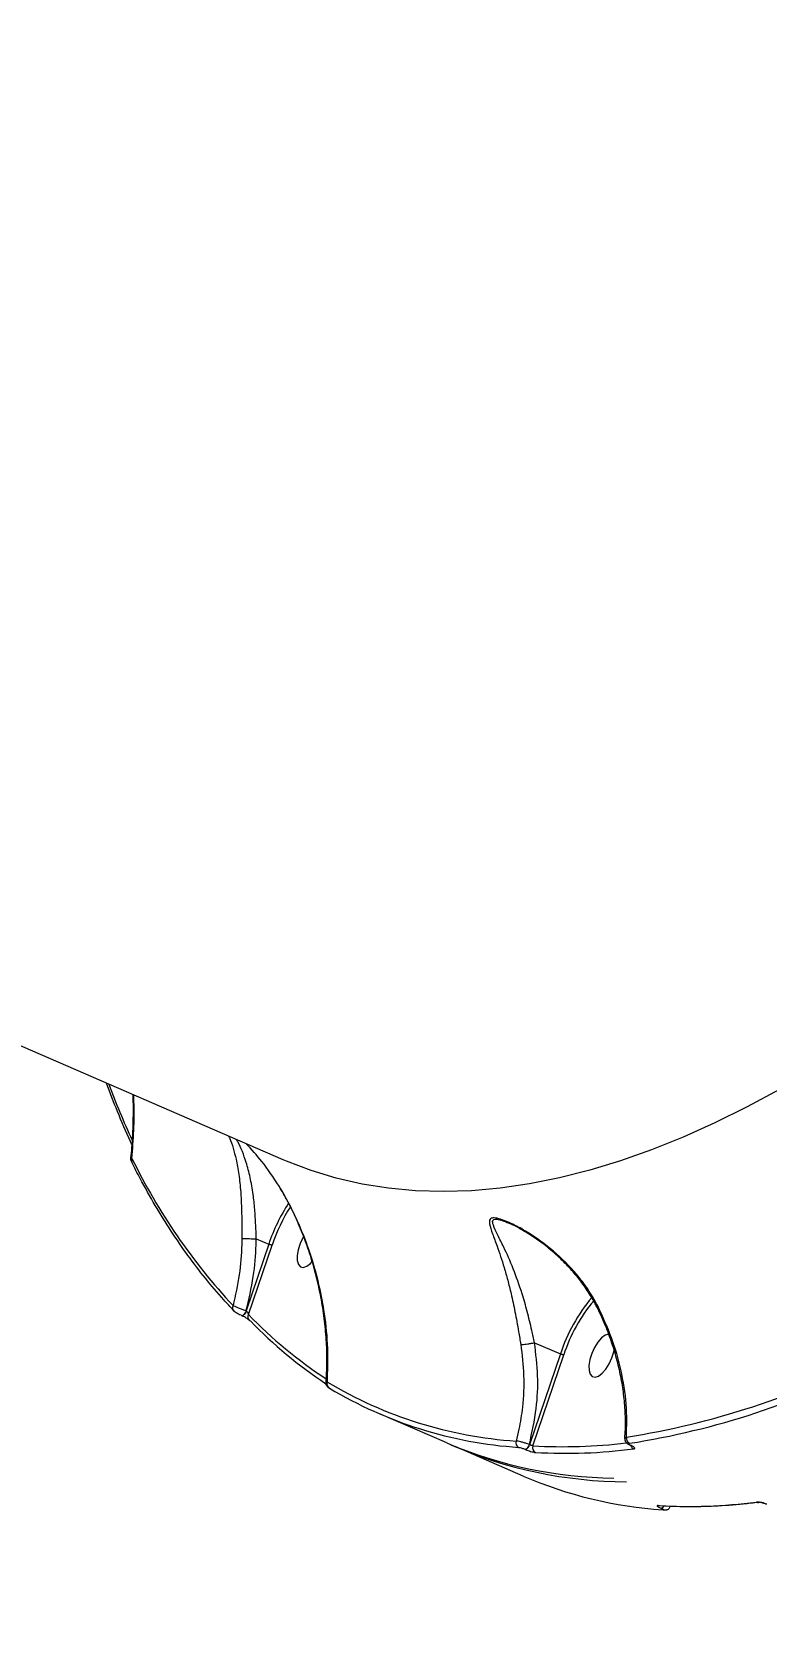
# Model space of a CAD drawing. Header units: millimetres. Extents: x -6901 to 7060, y -7557 to 6158.
# Drawn here: x 2912.8 to 3056, y -3760.3 to -3449 of the extents above; entities that cross this region are included whole.
import ezdxf

# ---------------------------------------------------------------- set-up
doc = ezdxf.new("R2010")
doc.units = ezdxf.units.MM
for name, color, linetype in [('DIKOM_ОБЪЕКТ', 7, 'Continuous'), ('DIKOM_РАЗМЕР_ЗОНА', 7, 'Continuous'), ('DIKOM_РАЗМЕР_ОБЪЕКТА', 7, 'Continuous')]:
    doc.layers.add(name, color=color, linetype=linetype)
doc.styles.add('style1', font='arial.ttf', dxfattribs={"width": 0.8})
doc.dimstyles.new('1-50', dxfattribs={"dimtxt": 300, "dimasz": 200, "dimexe": 100, "dimexo": 0, "dimgap": 100, "dimtad": 1, "dimtxsty": 'style1', "dimcen": 200, "dimclrd": 7, "dimclre": 7, "dimclrt": 7, "dimadec": 1, "dimazin": 2, "dimtfac": 1, "dimtmove": 0, "dimatfit": 2, "dimfxl": 0, "dimlwd": 25, "dimlwe": 18, "dimarcsym": 0})

# ---------------------------------------------------------------- blocks, each defined once
blk = doc.blocks.new('*D1')
at = {"layer": 'Defpoints', "color": 0, "transparency": 16777216}
for p in [(-4076.66, -462.32), (4983.51, -3127.59), (4983.51, -6854.07)]:
    blk.add_point(p, dxfattribs=at)
at = {"layer": 'DIKOM_РАЗМЕР_ОБЪЕКТА', "color": 7, "lineweight": 18, "transparency": 16777216}
for p, q in [((-4076.66, -462.32), (-4076.66, -6954.07)), ((4983.51, -3127.59), (4983.51, -6954.07))]:
    blk.add_line(p, q, dxfattribs=at)
at = {"layer": 'DIKOM_РАЗМЕР_ОБЪЕКТА', "color": 7, "lineweight": 25, "transparency": 16777216}
blk.add_line((-3876.66, -6854.07), (4783.51, -6854.07), dxfattribs=at)
at = {"layer": 'DIKOM_РАЗМЕР_ОБЪЕКТА', "color": 7, "transparency": 16777216}
for points in [[(-3876.66, -6820.74), (-3876.66, -6887.4), (-4076.66, -6854.07)], [(4783.51, -6820.74), (4783.51, -6887.4), (4983.51, -6854.07)]]:
    blk.add_solid(points, dxfattribs=at)
at = {"layer": 'DIKOM_РАЗМЕР_ОБЪЕКТА', "color": 7, "transparency": 16777216, "insert": (453.43, -6600.9), "char_height": 300, "attachment_point": 5, "style": 'style1'}
blk.add_mtext('9050', dxfattribs=at)
blk = doc.blocks.new('*D2')
at = {"layer": 'Defpoints', "color": 0, "transparency": 16777216}
for p in [(-1102.73, 4151.17), (-5819.23, -4492.42), (4721.24, -4492.42)]:
    blk.add_point(p, dxfattribs=at)
at = {"layer": 'DIKOM_РАЗМЕР_ОБЪЕКТА', "color": 7, "lineweight": 18, "transparency": 16777216}
for p, q in [((-1102.73, 4151.17), (-5919.23, 4151.17)), ((4721.24, -4492.42), (-5919.23, -4492.42))]:
    blk.add_line(p, q, dxfattribs=at)
at = {"layer": 'DIKOM_РАЗМЕР_ОБЪЕКТА', "color": 7, "lineweight": 25, "transparency": 16777216}
blk.add_line((-5819.23, 3951.17), (-5819.23, -4292.42), dxfattribs=at)
at = {"layer": 'DIKOM_РАЗМЕР_ОБЪЕКТА', "color": 7, "transparency": 16777216}
for points in [[(-5852.56, 3951.17), (-5785.89, 3951.17), (-5819.23, 4151.17)], [(-5852.56, -4292.42), (-5785.89, -4292.42), (-5819.23, -4492.42)]]:
    blk.add_solid(points, dxfattribs=at)
at = {"layer": 'DIKOM_РАЗМЕР_ОБЪЕКТА', "color": 7, "transparency": 16777216, "insert": (-6072.4, -170.63), "char_height": 300, "attachment_point": 5, "rotation": 90, "style": 'style1'}
blk.add_mtext('8650', dxfattribs=at)
blk = doc.blocks.new('*D3')
at = {"layer": 'Defpoints', "color": 0, "transparency": 16777216}
for p in [(-1553.27, 6158.28), (-6450.85, -6312.94), (5659.92, -6312.94)]:
    blk.add_point(p, dxfattribs=at)
at = {"layer": 'DIKOM_РАЗМЕР_ЗОНА', "color": 7, "lineweight": 18, "transparency": 16777216}
for p, q in [((-1553.27, 6158.28), (-6550.85, 6158.28)), ((5659.92, -6312.94), (-6550.85, -6312.94))]:
    blk.add_line(p, q, dxfattribs=at)
at = {"layer": 'DIKOM_РАЗМЕР_ЗОНА', "color": 7, "lineweight": 25, "transparency": 16777216}
blk.add_line((-6450.85, 5958.28), (-6450.85, -6112.94), dxfattribs=at)
at = {"layer": 'DIKOM_РАЗМЕР_ЗОНА', "color": 7, "transparency": 16777216}
for points in [[(-6484.18, 5958.28), (-6417.52, 5958.28), (-6450.85, 6158.28)], [(-6484.18, -6112.94), (-6417.52, -6112.94), (-6450.85, -6312.94)]]:
    blk.add_solid(points, dxfattribs=at)
at = {"layer": 'DIKOM_РАЗМЕР_ЗОНА', "color": 7, "transparency": 16777216, "insert": (-6704.02, -77.33), "char_height": 300, "attachment_point": 5, "rotation": 90, "style": 'style1'}
blk.add_mtext('12500', dxfattribs=at)
blk = doc.blocks.new('*D4')
at = {"layer": 'Defpoints', "color": 0, "transparency": 16777216}
for p in [(-5588.2, -1083.32), (7059.54, -2218.88), (7059.54, -7457.08)]:
    blk.add_point(p, dxfattribs=at)
at = {"layer": 'DIKOM_РАЗМЕР_ЗОНА', "color": 7, "lineweight": 18, "transparency": 16777216}
for p, q in [((-5588.2, -1083.32), (-5588.2, -7557.08)), ((7059.54, -2218.88), (7059.54, -7557.08))]:
    blk.add_line(p, q, dxfattribs=at)
at = {"layer": 'DIKOM_РАЗМЕР_ЗОНА', "color": 7, "lineweight": 25, "transparency": 16777216}
blk.add_line((-5388.2, -7457.08), (6859.54, -7457.08), dxfattribs=at)
at = {"layer": 'DIKOM_РАЗМЕР_ЗОНА', "color": 7, "transparency": 16777216}
for points in [[(-5388.2, -7423.74), (-5388.2, -7490.41), (-5588.2, -7457.08)], [(6859.54, -7423.74), (6859.54, -7490.41), (7059.54, -7457.08)]]:
    blk.add_solid(points, dxfattribs=at)
at = {"layer": 'DIKOM_РАЗМЕР_ЗОНА', "color": 7, "transparency": 16777216, "insert": (735.67, -7203.9), "char_height": 300, "attachment_point": 5, "style": 'style1'}
blk.add_mtext('12650', dxfattribs=at)

msp = doc.modelspace()

# ---------------------------------------------------------------- linework, layer by layer
at = {"layer": 'DIKOM_ОБЪЕКТ', "color": 7, "linetype": 'Continuous', "lineweight": 15}
for p, q in [((2961.802, -3668.839), (2692.909, -3552.387)), ((2958.983, -3685.304), (2954.586, -3698.333)), ((2955.05, -3699.051), (2959.629, -3685.485)), ((2956.544, -3684.248), (2956.537, -3684.246)), ((2956.544, -3684.248), (2958.983, -3685.304)), ((2953.693, -3699.24), (2953.627, -3699.193)), ((2953.72, -3699.251), (2953.693, -3699.24)), ((2954.586, -3698.333), (2954.559, -3698.321)), ((3010.835, -3704.519), (3015.882, -3706.705)), ((3015.882, -3706.705), (3009.868, -3724.4)), ((3010.501, -3724.62), (3016.527, -3706.886)), ((3026.296, -3706.269), (3026.367, -3705.954)), ((2993.701, -3724.064), (2980.447, -3718.324)), ((3008.606, -3730.52), (2995.352, -3724.779)), ((3009.024, -3725.31), (3009.07, -3725.33)), ((3009.868, -3724.4), (3009.823, -3724.38)), ((3029.589, -3724.569), (3029.523, -3724.54)), ((3029.704, -3724.583), (3029.638, -3724.554)), ((3035.203, -3736.341), (3035.203, -3736.341)), ((3035.479, -3736.768), (3035.525, -3736.787))]:
    msp.add_line(p, q, dxfattribs=at)
at = {"layer": 'DIKOM_ОБЪЕКТ', "color": 7, "linetype": 'Continuous', "lineweight": 15, "flags": 128}
for points in [[(3058.636, -3655.131), (3052.301, -3658.561), (3046.022, -3661.674), (3039.806, -3664.467), (3033.658, -3666.939), (3027.586, -3669.086), (3021.593, -3670.906), (3015.685, -3672.399), (3009.869, -3673.562), (3004.15, -3674.395), (2998.532, -3674.897), (2993.021, -3675.066), (2987.622, -3674.904), (2982.341, -3674.41), (2977.182, -3673.585), (2972.15, -3672.429), (2967.249, -3670.944), (2962.484, -3669.13), (2961.802, -3668.839)], [(2965.788, -3683.808), (2965.655, -3684.045), (2965.117, -3685.206), (2964.737, -3686.401), (2964.546, -3687.534), (2964.559, -3688.514), (2964.775, -3689.26), (2965.177, -3689.712), (2965.733, -3689.834), (2966.396, -3689.616), (2967.113, -3689.075), (2967.461, -3688.713)], [(2954.559, -3698.321), (2954.469, -3698.545), (2954.357, -3698.757), (2954.23, -3698.942), (2954.095, -3699.092), (2953.959, -3699.196), (2953.831, -3699.25), (2953.718, -3699.249), (2953.693, -3699.24)], [(2954.586, -3698.333), (2954.496, -3698.557), (2954.385, -3698.768), (2954.257, -3698.954), (2954.122, -3699.104), (2953.986, -3699.208), (2953.858, -3699.261), (2953.745, -3699.261), (2953.72, -3699.251)], [(2955.156, -3700.102), (2955.261, -3700.194), (2955.413, -3700.281)], [(3025.331, -3702.834), (3025.301, -3702.836), (3024.638, -3703.054), (3023.92, -3703.595), (3023.206, -3704.414), (3022.554, -3705.446), (3022.016, -3706.606), (3021.636, -3707.802), (3021.445, -3708.935), (3021.458, -3709.914), (3021.674, -3710.66), (3022.076, -3711.113), (3022.631, -3711.235), (3023.295, -3711.016), (3024.012, -3710.476), (3024.726, -3709.657), (3025.379, -3708.625), (3025.916, -3707.464), (3026.296, -3706.269), (3026.296, -3706.269)], [(3029.526, -3724.541), (3029.565, -3724.553), (3029.638, -3724.554)], [(3029.584, -3724.567), (3029.63, -3724.581), (3029.704, -3724.583)], [(3035.199, -3736.341), (3035.098, -3736.328), (3034.93, -3736.276)], [(3036.157, -3737.178), (3036.054, -3737.164), (3035.895, -3737.114)]]:
    msp.add_lwpolyline(points, dxfattribs=at)
at = {"layer": 'DIKOM_ОБЪЕКТ', "color": 7, "linetype": 'Continuous', "lineweight": 15}
for centre, radius, start, end in [((3084.887, -3594.828), 167.923, 200.66977, 204.70177), ((2933.007, -3668.998), 0.798, 149.5178, 205.30035), ((3038.843, -3616.544), 118.559, 206.04093, 222.92644), ((2993.554, -3697.109), 36.531, 147.15366, 161.14681), ((2993.252, -3696.977), 35.533, 147.74074, 161.12917), ((3047.758, -3717.221), 33.567, 140.11687, 161.74137), ((2952.803, -3697.686), 0.868, 152.88602, 221.98667), ((2955.81, -3699.506), 0.886, 149.09851, 222.36127), ((3018.473, -3637.644), 88.279, 224.07486, 236.83625), ((3047.524, -3717.127), 32.645, 140.40905, 161.7173), ((3019.062, -3638.648), 88.598, 224.07826, 236.47564), ((3004.771, -3569.172), 155.605, 278.872, 297.53512), ((3005.281, -3570.055), 155.947, 278.87181, 297.53522), ((2971.259, -3712.561), 0.915, 155.91329, 243.94191), ((3012.692, -3641.626), 82.253, 239.07706, 266.18618), ((3013.218, -3642.669), 82.432, 239.07643, 266.18669), ((3027.08, -3645.995), 84.906, 246.85064, 269.46114), ((3008.19, -3724.008), 1.018, 162.25037, 243.47292), ((3016.393, -3622.854), 101.936, 266.68612, 276.95037), ((3029.808, -3723.176), 1.071, 165.91338, 243.61417), ((3028.957, -3645.769), 85.854, 246.35849, 269.86464), ((3008.62, -3724.156), 1.223, 289.2782, 349.44428), ((3008.667, -3724.176), 1.222, 289.25783, 349.4731), ((3011.459, -3724.993), 1.028, 158.72536, 243.27236), ((3016.906, -3623.526), 102.555, 266.69659, 277.43211), ((3030.59, -3724.317), 0.994, 196.6412, 245.1041), ((3041.641, -3653.574), 83.737, 246.76504, 266.0654), ((3040.84, -3633.892), 102.555, 266.69658, 277.43212), ((3035.359, -3736.051), 0.726, 279.55377, 333.29958), ((3035.349, -3735.992), 0.815, 282.48218, 331.57238), ((3054.419, -3734.871), 0.78, 246.2476, 277.36283)]:
    msp.add_arc(centre, radius, start, end, dxfattribs=at)
for points, knots in [([(2932.338, -3665.962), (2932.237, -3665.746), (2931.241, -3663.634), (2929.535, -3659.673), (2928.044, -3655.765), (2927.337, -3653.913)], [0, 0, 0, 0, 0.056474, 0.5530861, 1, 1, 1, 1]), ([(2932.114, -3668.491), (2932.183, -3667.847), (2932.431, -3665.515), (2932.609, -3661.411), (2932.583, -3657.919), (2932.571, -3656.179)], [0, 0, 0, 0, 0.1608081, 0.5819453, 1, 1, 1, 1]), ([(2932.32, -3668.593), (2932.585, -3664.929), (2932.881, -3660.854), (2932.671, -3656.639), (2932.65, -3656.214)], [0, 0, 0, 0, 0.8991981, 1, 1, 1, 1]), ([(2951.154, -3664.228), (2951.231, -3664.376), (2951.567, -3665.026), (2952.055, -3666.57), (2952.674, -3668.848), (2953.185, -3671.679), (2953.523, -3674.863), (2953.692, -3678.155), (2953.741, -3681.225), (2953.731, -3683.284), (2953.727, -3684.219)], [0, 0, 0, 0, 0.0389763, 0.1704177, 0.3018185, 0.4614858, 0.6250667, 0.7550049, 0.8886928, 1, 1, 1, 1]), ([(2956.537, -3684.246), (2956.537, -3684.246), (2956.537, -3683.362), (2956.447, -3681.411), (2956.283, -3678.49), (2955.94, -3675.34), (2955.396, -3672.238), (2954.452, -3668.744), (2953.517, -3666.224), (2952.773, -3665.048), (2952.67, -3664.884)], [0, 0, 0, 0, 0.0000584, 0.1082485, 0.2389592, 0.369812, 0.5326466, 0.6956891, 0.9576255, 1, 1, 1, 1]), ([(2961.005, -3673.983), (2959.923, -3672.331), (2957.983, -3669.37), (2955.622, -3666.832), (2954.578, -3665.711)], [0, 0, 0, 0, 0.5578325, 1, 1, 1, 1]), ([(2932.31, -3669.329), (2932.262, -3669.245), (2932.131, -3669.016), (2932.049, -3668.71), (2932.102, -3668.5), (2932.106, -3668.487)], [0, 0, 0, 0, 0.3507317, 0.9596537, 1, 1, 1, 1]), ([(2932.32, -3668.593), (2932.213, -3668.544), (2932.078, -3668.481), (2932.12, -3668.49), (2932.129, -3668.492)], [0, 0, 0, 0, 0.7846228, 1, 1, 1, 1]), ([(2952.162, -3698.272), (2951.511, -3697.573), (2949.625, -3695.552), (2946.62, -3692), (2943.199, -3687.528), (2939.934, -3682.786), (2936.827, -3677.777), (2934.291, -3673.27), (2932.822, -3670.389), (2932.286, -3669.339)], [0, 0, 0, 0, 0.0864788, 0.2502408, 0.4140639, 0.577973, 0.7419568, 0.9060076, 1, 1, 1, 1]), ([(2961.005, -3673.983), (2960.995, -3673.99), (2960.978, -3674.002), (2960.988, -3673.997), (2960.992, -3673.996)], [0, 0, 0, 0, 0.6167391, 1, 1, 1, 1]), ([(2970.183, -3712.322), (2970.252, -3711.035), (2970.393, -3708.444), (2970.278, -3704.434), (2969.922, -3700.338), (2969.305, -3696.198), (2968.436, -3692.083), (2967.328, -3688.061), (2966.001, -3684.184), (2964.465, -3680.486), (2962.818, -3677.082), (2961.574, -3674.977), (2960.993, -3673.995)], [0, 0, 0, 0, 0.1035353, 0.2085421, 0.3143064, 0.4206437, 0.5260389, 0.6287866, 0.7284895, 0.8249811, 0.9183198, 1, 1, 1, 1]), ([(2970.423, -3712.188), (2970.499, -3710.024), (2970.652, -3705.666), (2970.024, -3699.363), (2968.768, -3692.62), (2967.063, -3686.786), (2964.951, -3681.49), (2963.125, -3677.619), (2961.696, -3675.167), (2961.005, -3673.983)], [0, 0, 0, 0, 0.1738779, 0.3501383, 0.4880586, 0.6922738, 0.7971162, 0.9019366, 1, 1, 1, 1]), ([(3023.156, -3697.339), (3022.551, -3696.254), (3021.331, -3694.065), (3018.511, -3690.416), (3014.597, -3686.526), (3010.276, -3683.4), (3007.057, -3681.609), (3005.194, -3680.766), (3003.8, -3680.271), (3002.656, -3680.098), (3002.007, -3680.437), (3002.005, -3681.455), (3002.606, -3683.227), (3003.645, -3686.005), (3004.69, -3689.083), (3005.605, -3692.302), (3006.32, -3695.155), (3007.037, -3698.488), (3007.652, -3701.848), (3008.008, -3704.031), (3008.144, -3704.87)], [0, 0, 0, 0, 0.0563527, 0.1136138, 0.2103709, 0.3099832, 0.3619809, 0.3883028, 0.4153384, 0.4457381, 0.4740989, 0.516798, 0.580232, 0.6452964, 0.7405611, 0.7897118, 0.838844, 0.8993617, 0.9613612, 1, 1, 1, 1]), ([(3010.829, -3704.518), (3010.829, -3704.518), (3010.693, -3703.704), (3010.187, -3701.632), (3009.425, -3698.39), (3008.23, -3694.277), (3006.682, -3689.978), (3005.055, -3686.276), (3003.623, -3683.497), (3002.795, -3681.748), (3002.563, -3680.704), (3003.04, -3680.375), (3003.723, -3680.46), (3004.522, -3680.676), (3005.119, -3680.88), (3005.647, -3681.125), (3005.721, -3681.16)], [0, 0, 0, 0, 0.0000554, 0.0629966, 0.1640181, 0.2651747, 0.4255686, 0.5861861, 0.6914261, 0.7962431, 0.8630968, 0.9057954, 0.94168, 0.9515196, 0.9931667, 1, 1, 1, 1]), ([(3022.953, -3697.519), (3022.833, -3697.263), (3022.311, -3696.151), (3021.123, -3694.268), (3019.378, -3691.856), (3017.319, -3689.504), (3014.968, -3687.23), (3012.523, -3685.223), (3010.158, -3683.561), (3008.191, -3682.381), (3006.71, -3681.593), (3005.976, -3681.272), (3005.721, -3681.16)], [0, 0, 0, 0, 0.0338793, 0.1473168, 0.2674203, 0.3942771, 0.5272745, 0.6673447, 0.7822953, 0.8862255, 0.9604564, 1, 1, 1, 1]), ([(2953.727, -3684.219), (2953.723, -3684.595), (2953.7, -3686.953), (2953.364, -3691.377), (2952.481, -3695.294), (2952.03, -3697.29)], [0, 0, 0, 0, 0.0849744, 0.5334679, 1, 1, 1, 1]), ([(2953.727, -3684.219), (2953.737, -3684.219), (2953.821, -3684.22), (2954.068, -3684.222), (2954.58, -3684.227), (2955.219, -3684.233), (2955.909, -3684.24), (2956.328, -3684.244), (2956.537, -3684.246)], [0, 0, 0, 0, 0.0259755, 0.2095741, 0.4071803, 0.6047859, 0.802387, 1, 1, 1, 1]), ([(2954.559, -3698.321), (2955.093, -3696.091), (2956.108, -3691.861), (2956.499, -3687.092), (2956.538, -3684.636), (2956.544, -3684.248)], [0, 0, 0, 0, 0.4843484, 0.9185204, 1, 1, 1, 1]), ([(2959.629, -3685.485), (2959.622, -3685.485), (2959.604, -3685.484), (2959.549, -3685.478), (2959.447, -3685.459), (2959.294, -3685.418), (2959.13, -3685.364), (2959.032, -3685.324), (2958.983, -3685.304)], [0, 0, 0, 0, 0.0536108, 0.1413784, 0.3560339, 0.5706754, 0.785328, 1, 1, 1, 1]), ([(2954.559, -3698.321), (2954.472, -3698.287), (2954.187, -3698.173), (2953.637, -3697.953), (2952.973, -3697.683), (2952.383, -3697.442), (2952.148, -3697.341), (2952.03, -3697.29)], [0, 0, 0, 0, 0.0942846, 0.3122819, 0.5412031, 0.7714045, 1, 1, 1, 1]), ([(2953.533, -3699.163), (2953.457, -3699.128), (2953.233, -3699.025), (2952.848, -3698.8), (2952.454, -3698.55), (2952.264, -3698.354), (2952.17, -3698.257)], [0, 0, 0, 0, 0.1428412, 0.4211647, 0.7143501, 1, 1, 1, 1]), ([(2955.156, -3700.103), (2955.156, -3700.103), (2955.159, -3700.106), (2955.113, -3700.063), (2954.999, -3699.973), (2954.772, -3699.814), (2954.432, -3699.607), (2954.055, -3699.405), (2953.763, -3699.267), (2953.644, -3699.221), (2953.611, -3699.208)], [0, 0, 0, 0, 0.0235611, 0.1102123, 0.2266293, 0.389144, 0.5776633, 0.7749961, 0.9374306, 1, 1, 1, 1]), ([(2955.05, -3699.051), (2955.039, -3698.986), (2955.018, -3698.858), (2954.927, -3698.66), (2954.813, -3698.501), (2954.712, -3698.409), (2954.643, -3698.361), (2954.607, -3698.343), (2954.586, -3698.333)], [0, 0, 0, 0, 0.2685756, 0.5228209, 0.7426163, 0.8691906, 0.9242332, 1, 1, 1, 1]), ([(3028.443, -3723.212), (3028.49, -3722.616), (3028.622, -3720.925), (3028.555, -3718.036), (3028.262, -3714.585), (3027.697, -3711.094), (3026.884, -3707.611), (3025.821, -3704.167), (3024.543, -3700.786), (3023.499, -3698.598), (3022.979, -3697.508)], [0, 0, 0, 0, 0.072648, 0.2060695, 0.3396745, 0.4734689, 0.606826, 0.738506, 0.8697971, 1, 1, 1, 1]), ([(3023.156, -3697.339), (3023.128, -3697.359), (3023.047, -3697.418), (3022.971, -3697.484), (3022.995, -3697.493), (3023.005, -3697.496)], [0, 0, 0, 0, 0.242597, 0.7045978, 1, 1, 1, 1]), ([(3028.769, -3722.916), (3028.814, -3720.797), (3028.905, -3716.503), (3027.83, -3709.948), (3025.998, -3703.464), (3024.111, -3699.398), (3023.156, -3697.339)], [0, 0, 0, 0, 0.2536065, 0.5139734, 0.7539683, 1, 1, 1, 1]), ([(3008.144, -3704.87), (3008.391, -3706.871), (3008.892, -3710.922), (3008.612, -3716.496), (3007.954, -3720.762), (3007.411, -3722.936), (3007.221, -3723.697)], [0, 0, 0, 0, 0.3181955, 0.6439615, 0.8752465, 1, 1, 1, 1]), ([(3008.144, -3704.87), (3008.163, -3704.87), (3008.236, -3704.871), (3008.458, -3704.863), (3008.896, -3704.827), (3009.529, -3704.747), (3010.21, -3704.641), (3010.623, -3704.559), (3010.829, -3704.518)], [0, 0, 0, 0, 0.0380842, 0.1491896, 0.361914, 0.5746185, 0.7873045, 1, 1, 1, 1]), ([(3009.823, -3724.38), (3010.34, -3722.044), (3011.313, -3717.651), (3011.603, -3710.919), (3011.093, -3706.669), (3010.835, -3704.519)], [0, 0, 0, 0, 0.3593289, 0.6759002, 1, 1, 1, 1]), ([(3010.835, -3704.519), (3010.834, -3704.519), (3010.832, -3704.518), (3010.83, -3704.518), (3010.829, -3704.518)], [0, 0, 0, 0, 0.6037509, 1, 1, 1, 1]), ([(3016.527, -3706.886), (3016.518, -3706.886), (3016.5, -3706.885), (3016.444, -3706.879), (3016.345, -3706.86), (3016.192, -3706.819), (3016.029, -3706.765), (3015.931, -3706.725), (3015.882, -3706.705)], [0, 0, 0, 0, 0.0702077, 0.1413806, 0.3560164, 0.5706591, 0.7853199, 1, 1, 1, 1]), ([(2970.763, -3713.334), (2970.728, -3713.313), (2970.652, -3713.268), (2970.541, -3713.188), (2970.389, -3713.044), (2970.25, -3712.837), (2970.155, -3712.581), (2970.167, -3712.399), (2970.172, -3712.318)], [0, 0, 0, 0, 0.1486919, 0.3157962, 0.4525568, 0.6258367, 0.8359137, 1, 1, 1, 1]), ([(2970.423, -3712.188), (2970.405, -3712.19), (2970.28, -3712.203), (2970.158, -3712.238), (2970.176, -3712.305), (2970.181, -3712.322)], [0, 0, 0, 0, 0.1129319, 0.7743736, 1, 1, 1, 1]), ([(3009.823, -3724.38), (3009.694, -3724.332), (3009.37, -3724.21), (3008.786, -3724.023), (3008.152, -3723.852), (3007.587, -3723.73), (3007.343, -3723.708), (3007.221, -3723.697)], [0, 0, 0, 0, 0.1423855, 0.3572825, 0.5716939, 0.7857462, 1, 1, 1, 1]), ([(3029.527, -3724.539), (3029.495, -3724.525), (3029.262, -3724.431), (3028.968, -3724.256), (3028.645, -3723.925), (3028.473, -3723.568), (3028.48, -3723.326), (3028.483, -3723.224)], [0, 0, 0, 0, 0.0560868, 0.3965656, 0.6280067, 0.843002, 1, 1, 1, 1]), ([(3028.769, -3722.916), (3028.686, -3722.956), (3028.52, -3723.038), (3028.498, -3723.158), (3028.488, -3723.218)], [0, 0, 0, 0, 0.4993748, 1, 1, 1, 1]), ([(3029.638, -3724.554), (3029.555, -3724.515), (3029.388, -3724.437), (3029.233, -3724.323), (3029.171, -3724.229), (3029.206, -3724.163), (3029.293, -3724.144), (3029.332, -3724.135)], [0, 0, 0, 0, 0.2038682, 0.4079786, 0.6134771, 0.8265064, 1, 1, 1, 1]), ([(3007.736, -3724.919), (3007.796, -3724.926), (3007.917, -3724.942), (3008.197, -3725.013), (3008.511, -3725.111), (3008.8, -3725.216), (3008.96, -3725.284), (3009.024, -3725.31)], [0, 0, 0, 0, 0.2143548, 0.4284659, 0.6429238, 0.8577555, 1, 1, 1, 1]), ([(3009.07, -3725.33), (3009.164, -3725.37), (3009.402, -3725.47), (3009.833, -3725.626), (3010.303, -3725.773), (3010.723, -3725.879), (3010.905, -3725.9), (3010.996, -3725.911)], [0, 0, 0, 0, 0.1408019, 0.355281, 0.5700311, 0.7849841, 1, 1, 1, 1]), ([(3010.501, -3724.62), (3010.471, -3724.613), (3010.413, -3724.601), (3010.276, -3724.557), (3010.121, -3724.502), (3009.979, -3724.447), (3009.899, -3724.413), (3009.868, -3724.4)], [0, 0, 0, 0, 0.2150147, 0.4299684, 0.6447305, 0.8591638, 1, 1, 1, 1]), ([(3029.901, -3724.732), (3029.9, -3724.732), (3029.898, -3724.729), (3029.834, -3724.688), (3029.729, -3724.631), (3029.624, -3724.586), (3029.584, -3724.569)], [0, 0, 0, 0, 0.1757474, 0.4333642, 0.7834204, 1, 1, 1, 1]), ([(3030.171, -3725.22), (3030.231, -3725.207), (3030.365, -3725.179), (3030.416, -3725.079), (3030.319, -3724.933), (3030.083, -3724.761), (3029.83, -3724.642), (3029.704, -3724.583)], [0, 0, 0, 0, 0.1741654, 0.3895935, 0.5958237, 0.7979085, 1, 1, 1, 1]), ([(3034.93, -3736.276), (3034.866, -3736.277), (3034.739, -3736.279), (3034.746, -3736.359), (3034.904, -3736.484), (3035.17, -3736.629), (3035.392, -3736.728), (3035.479, -3736.768)], [0, 0, 0, 0, 0.215052, 0.4299631, 0.6446857, 0.8592351, 1, 1, 1, 1]), ([(3054.515, -3735.645), (3053.524, -3735.763), (3050.654, -3736.105), (3045.975, -3736.441), (3040.517, -3736.579), (3036.967, -3736.42), (3035.199, -3736.341)], [0, 0, 0, 0, 0.1498846, 0.4340611, 0.7181281, 1, 1, 1, 1]), ([(3037.252, -3736.539), (3037.212, -3736.629), (3037.129, -3736.817), (3036.898, -3737.01), (3036.653, -3737.13), (3036.42, -3737.179), (3036.259, -3737.187), (3036.177, -3737.177), (3036.156, -3737.175)], [0, 0, 0, 0, 0.2034706, 0.4238582, 0.6111021, 0.7782161, 0.944854, 1, 1, 1, 1]), ([(3056.114, -3736.02), (3056.04, -3735.989), (3055.821, -3735.899), (3055.396, -3735.76), (3054.887, -3735.638), (3054.419, -3735.569), (3054.21, -3735.58), (3054.105, -3735.585)], [0, 0, 0, 0, 0.1082826, 0.3204405, 0.5430727, 0.7715759, 1, 1, 1, 1]), ([(3055.993, -3736.006), (3055.951, -3735.987), (3055.819, -3735.929), (3055.53, -3735.831), (3055.165, -3735.73), (3054.835, -3735.667), (3054.621, -3735.643), (3054.52, -3735.645), (3054.521, -3735.644), (3054.522, -3735.644)], [0, 0, 0, 0, 0.0845875, 0.2598243, 0.4535146, 0.6568921, 0.8204098, 0.9426283, 1, 1, 1, 1]), ([(3035.525, -3736.787), (3035.584, -3736.814), (3035.733, -3736.88), (3035.911, -3736.978), (3036.017, -3737.061), (3036.022, -3737.113), (3035.937, -3737.114), (3035.895, -3737.114)], [0, 0, 0, 0, 0.1422834, 0.3571269, 0.5715444, 0.7856857, 1, 1, 1, 1])]:
    msp.add_open_spline(points, degree=3, knots=knots, dxfattribs=at)

# ---------------------------------------------------------------- dimensions: what is measured, and where the dimension line sits
at = {"layer": 'DIKOM_РАЗМЕР_ЗОНА'}
dim = msp.add_linear_dim(base=(-6450.85, -6312.937), p1=(-1553.272, 6158.285), p2=(5659.925, -6312.937), angle=90, text='12500', dimstyle='1-50', dxfattribs=at)
dim.commit()
dim.dimension.update_dxf_attribs({"geometry": '*D3', "text_midpoint": (-6450.85, -77.326), "dimtype": 160})
dim = msp.add_linear_dim(base=(7059.538, -7457.077), p1=(-5588.199, -1083.325), p2=(7059.538, -2218.883), text='12650', dimstyle='1-50', dxfattribs=at)
dim.commit()
dim.dimension.update_dxf_attribs({"geometry": '*D4', "text_midpoint": (735.669, -7457.077), "dimtype": 160})
at = {"layer": 'DIKOM_РАЗМЕР_ОБЪЕКТА'}
dim = msp.add_linear_dim(base=(-5819.225, -4492.425), p1=(-1102.732, 4151.169), p2=(4721.24, -4492.425), angle=90, text='8650', dimstyle='1-50', dxfattribs=at)
dim.commit()
dim.dimension.update_dxf_attribs({"geometry": '*D2', "text_midpoint": (-5819.225, -170.628), "dimtype": 160})
dim = msp.add_linear_dim(base=(4983.514, -6854.07), p1=(-4076.663, -462.325), p2=(4983.514, -3127.595), text='9050', dimstyle='1-50', dxfattribs=at)
dim.commit()
dim.dimension.update_dxf_attribs({"geometry": '*D1', "text_midpoint": (453.425, -6854.07), "dimtype": 160})

doc.saveas('drawing.dxf')
